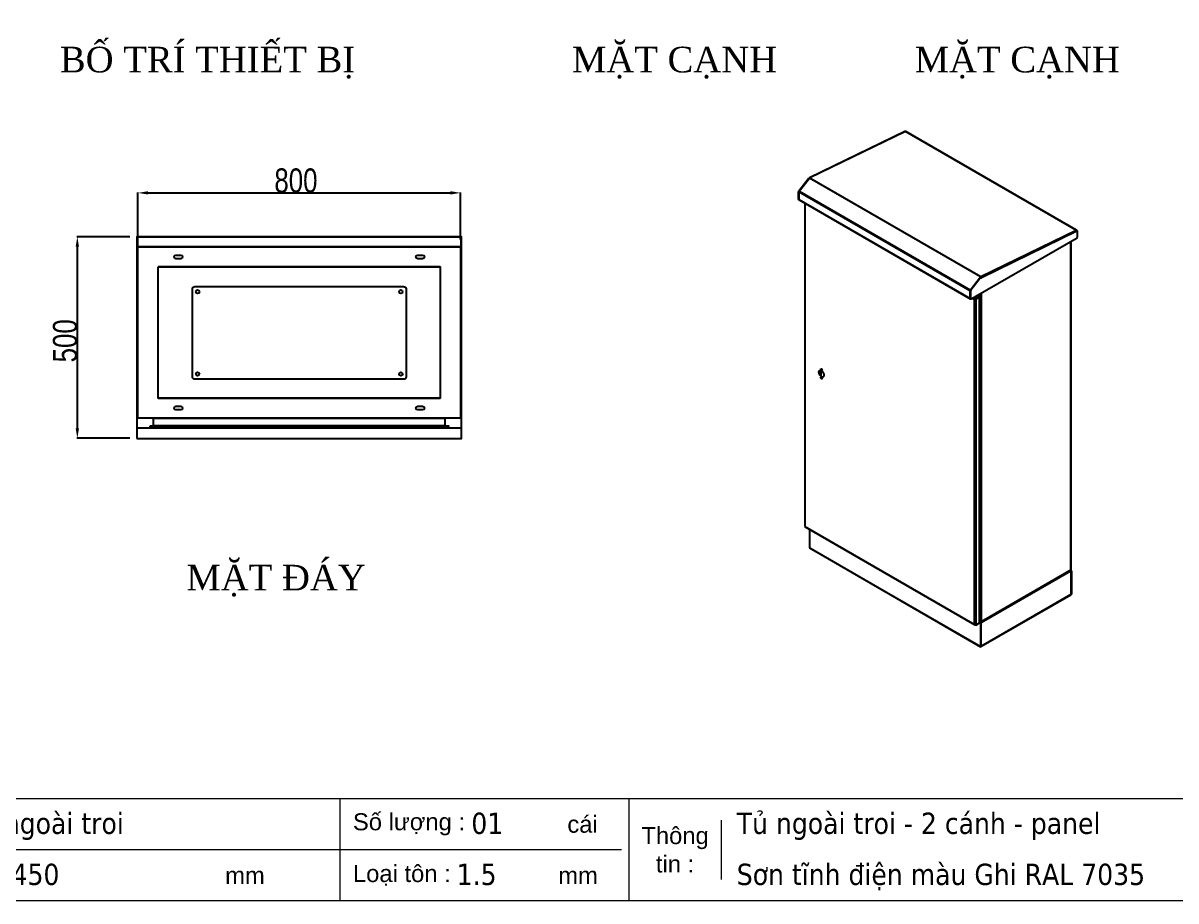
# Model space of a CAD drawing. Header units: inches. Extents: x 21 to 136330, y 8 to 58290.
# Drawn here: x 4454 to 7314, y 31248 to 33425 of the extents above; entities that cross this region are included whole.
import ezdxf
from ezdxf.enums import TextEntityAlignment as Align

# ---------------------------------------------------------------- set-up
doc = ezdxf.new("R2010")
doc.units = ezdxf.units.IN
doc.header["$MEASUREMENT"] = 0
doc.layers.add('0 TĂNG CỨNG', color=7, linetype='Continuous', lineweight=15)
for name, color, linetype in [('1-EMC-ACESS', 4, 'Continuous'), ('@.0.DM. NÉT CHÍNH', 7, 'Continuous'), ('@.0.DM. NÉT CHÍNH @ 1', 7, 'Continuous')]:
    doc.layers.add(name, color=color, linetype=linetype)
doc.styles.add('ARIAL', font='arial.ttf')
doc.styles.add('roman', font='roman.shx', dxfattribs={"width": 0.8})
doc.styles.add('Tahoma (Input Text)', font='tahoma.ttf')
doc.dimstyles.new('Kích thước Duy Mạnh', dxfattribs={"dimtxt": 30, "dimasz": 25, "dimexe": 1.25, "dimexo": 20, "dimtad": 1, "dimdec": 1, "dimtxsty": 'roman', "dimcen": 2.5, "dimclrd": 8, "dimclre": 8, "dimclrt": 2, "dimadec": 0, "dimazin": 0, "dimtfac": 1, "dimtdec": 1, "dimtix": 1, "dimtmove": 0, "dimatfit": 3, "dimfxl": 1, "dimtfillclr": 1, "dimarcsym": 0})

# ---------------------------------------------------------------- blocks, each defined once
blk = doc.blocks.new('KHUNG KT1')
at = {"color": 7}
for p, q in [((7128, -4752), (0, -4752)), ((4052.8, -4752), (4052.8, -5040)), ((4868.8, -4752), (4868.8, -5040)), ((5128.7, -4812), (5128.7, -4980)), ((4848, -4896), (0, -4896))]:
    blk.add_line(p, q, dxfattribs=at)
blk.add_lwpolyline([(0, 0), (7128, 0), (7128, -5040), (0, -5040)], close=True, dxfattribs=at)
at = {"color": 2, "char_height": 48, "style": 'ARIAL'}
for s, insert, width, attachment_point in [('  Số lượng :', (4052.8, -4824), 2202.321, 4), ('cái', (4695, -4824), 2202.321, 4), ('Thông\\Ptin :', (4998.8, -4896), 259.945, 5), ('  Loại tôn :', (4052.8, -4968), 2202.321, 4), ('mm', (3729.5, -4968), 2202.321, 4), ('mm', (4669.3, -4968), 2202.321, 4)]:
    blk.add_mtext(s, dxfattribs=dict(at, insert=insert, width=width, attachment_point=attachment_point))
at = {"color": 1, "style": 'Tahoma (Input Text)', "flags": 8}
for tag, p in [('#01', (328.9, -4851.1)), ('#03', (1514.7, -4846.3)), ('#05', (2819, -4851.1)), ('#07', (4424, -4851.1)), ('#09', (5172.9, -4851.1)), ('#02', (189.8, -4995.1)), ('#04', (1755.3, -4995.1)), ('#06', (2727.8, -4995.1)), ('#08', (4382.7, -4995.1)), ('#10', (5172.9, -4995.1))]:
    blk.add_attdef(tag, p, '', height=60, dxfattribs=at)
blk.add_attdef('#11', text='', height=60, dxfattribs=at).set_placement((6996, -4961.6), align=Align.CENTER)
at = {"layer": '0 TĂNG CỨNG', "color": 1, "style": 'ARIAL'}
blk.add_attdef('#12', (852.8, -4987.6), '', height=60, dxfattribs=at)
blk = doc.blocks.new('*D513')
at = {"layer": '@.0.DM. NÉT CHÍNH', "color": 8, "lineweight": -2, "transparency": 16777216}
for p, q in [((4739, 32888.3), (4739, 33004.9)), ((5539, 32888.3), (5539, 33004.9))]:
    blk.add_line(p, q, dxfattribs=at)
at = {"layer": '@.0.DM. NÉT CHÍNH', "lineweight": -2, "transparency": 16777216}
blk.add_line((4764, 33003.6), (5514, 33003.6), dxfattribs=at)
at = {"layer": '@.0.DM. NÉT CHÍNH', "transparency": 16777216}
for points in [[(4764, 33007.8), (4764, 32999.5), (4739, 33003.6)], [(5514, 33007.8), (5514, 32999.5), (5539, 33003.6)]]:
    blk.add_solid(points, dxfattribs=at)
at = {"layer": 'Defpoints', "color": 0, "transparency": 16777216}
for p in [(5539, 33003.6), (4739, 32868.3), (5539, 32868.3)]:
    blk.add_point(p, dxfattribs=at)
at = {"layer": '@.0.DM. NÉT CHÍNH', "color": 2, "transparency": 16777216, "insert": (5077.3, 33064.3), "char_height": 60, "attachment_point": 1, "style": 'roman'}
blk.add_mtext('800', dxfattribs=at)
blk = doc.blocks.new('*D491')
at = {"layer": '@.0.DM. NÉT CHÍNH', "color": 8, "lineweight": -2, "transparency": 16777216}
for p, q in [((4718.5, 32895), (4587.3, 32895)), ((4718.5, 32395), (4587.3, 32395))]:
    blk.add_line(p, q, dxfattribs=at)
at = {"layer": '@.0.DM. NÉT CHÍNH', "lineweight": -2, "transparency": 16777216}
blk.add_line((4588.5, 32870), (4588.5, 32420), dxfattribs=at)
at = {"layer": '@.0.DM. NÉT CHÍNH', "transparency": 16777216}
for points in [[(4584.4, 32870), (4592.7, 32870), (4588.5, 32895)], [(4584.4, 32420), (4592.7, 32420), (4588.5, 32395)]]:
    blk.add_solid(points, dxfattribs=at)
at = {"layer": 'Defpoints', "color": 0, "transparency": 16777216}
for p in [(4738.5, 32895), (4588.5, 32395), (4738.5, 32395)]:
    blk.add_point(p, dxfattribs=at)
at = {"layer": '@.0.DM. NÉT CHÍNH', "color": 2, "transparency": 16777216, "insert": (4527.9, 32583.3), "char_height": 60, "attachment_point": 1, "rotation": 90, "style": 'roman'}
blk.add_mtext('500', dxfattribs=at)
blk = doc.blocks.new('ádfsdg')
at = {"layer": '@.0.DM. NÉT CHÍNH'}
for p, q in [((206.4, 600.4), (-30.3, 485)), ((207.5, 600.3), (-29.2, 484.9)), ((631.2, 355.7), (207.5, 600.3)), ((632.2, 355.7), (208.5, 600.4)), ((-57, 452.9), (-33.6, 482.6)), ((-32.9, 482.1), (-56.2, 452.4)), ((-56, 452.3), (-30.7, 484.4)), ((-31.1, 483.8), (-33.6, 482.6)), ((-33.6, 482.6), (-32.9, 482.1)), ((-32.2, 482.4), (-32.9, 482.1)), ((-30.1, 484.1), (-30.7, 484.4)), ((393.6, 239.5), (-30.1, 484.1)), ((-29.2, 484.9), (394.5, 240.3)), ((-57, 450.4), (-57.8, 450.9)), ((-57.8, 432.3), (-57.8, 450.9)), ((-57, 431.8), (-57.8, 432.3)), ((-56.5, 430.8), (-57.3, 431.3)), ((-56.2, 452.4), (-57, 452.9)), ((-57, 450.4), (-57, 431.8)), ((368, 205), (-56.7, 450.2)), ((-56.7, 431.7), (-56.7, 450.2)), ((-56.7, 431.7), (368, 186.4)), ((-56.3, 430.7), (368.5, 185.4)), ((-56, 452.3), (368.8, 207)), ((-42.3, 422.6), (-42.3, -378.3)), ((-41.6, 422.2), (-41.6, -379.2)), ((394.5, 240.3), (631.2, 355.7)), ((632.7, 352.9), (396, 237.4)), ((632.7, 354.7), (632.3, 354.5)), ((633.2, 354.4), (632.5, 354)), ((632.6, 353.7), (633.5, 354.1)), ((632.7, 354.7), (633.2, 354.4)), ((632.7, 352.9), (634.3, 353.6)), ((633.2, 354), (633.2, 354.4)), ((634.3, 353.6), (633.5, 354.1)), ((634.3, 337.1), (634.3, 353.6)), ((382.4, 191.6), (633.5, 336.7)), ((618.1, -487.3), (618.1, 327.8)), ((618.8, -486.4), (618.8, 328.2)), ((633.5, 336.7), (634.3, 337.1)), ((394.1, 239.2), (368.8, 207)), ((369.1, 206.9), (392.5, 236.6)), ((393.3, 236.1), (369.9, 206.4)), ((395.2, 237.9), (392.5, 236.6)), ((392.5, 236.6), (393.3, 236.1)), ((393.2, 236.9), (394.5, 238.6)), ((393.3, 236.1), (396, 237.4)), ((394.1, 239.2), (393.6, 239.5)), ((394.5, 238.6), (394.1, 239.2)), ((394.5, 239.3), (394.5, 240.3)), ((395.2, 237.9), (396, 237.4)), ((368.3, 205.1), (368, 205)), ((368, 205), (368, 186.4)), ((369.1, 204.4), (368.3, 204.8)), ((368.3, 186.3), (368.3, 204.8)), ((368.8, 207), (369, 206.8)), ((369.9, 206.4), (369.1, 206.9)), ((369.1, 204.4), (369.1, 185.8)), ((368, 186.4), (368.3, 186.6)), ((369.1, 185.8), (368.3, 186.3)), ((369.6, 184.8), (368.8, 185.2)), ((370.7, 184.9), (382.4, 191.6)), ((378.9, 182.6), (372.9, 186.1)), ((376, 188), (380.5, 185.4)), ((379.7, 183.1), (378.9, 182.6)), ((378.9, -622), (378.9, 182.6)), ((379.7, 184.7), (379.7, 183.1)), ((379.7, 183.1), (381.1, 182.3)), ((380.5, 185.4), (380.5, 184.5)), ((380.5, 185.4), (381.2, 185)), ((381.2, 184.1), (380.5, 184.5)), ((390.5, 190.4), (381.2, 185)), ((381.2, 184.1), (381.2, 185)), ((381.2, 184.1), (381.3, 184.1)), ((390.6, 190.3), (381.3, 184.9)), ((381.3, 183.1), (381.3, 184.9)), ((381.3, 184.9), (382.1, 184.5)), ((382.1, 182.6), (381.3, 183.1)), ((382.1, 184.5), (391.4, 189.8)), ((382.1, 184.5), (382.1, 182.6)), ((382.1, 182.6), (382.1, -622)), ((390.5, 190.4), (385.3, 193.3)), ((391.2, 190.7), (386, 193.7)), ((390.5, 190.4), (390.5, 190.2)), ((391.4, 189.8), (390.6, 190.3)), ((391.4, 116.4), (391.4, 189.8)), ((392, 117.3), (392, 190)), ((392.7, -614.7), (392.7, 197.6)), ((395.9, 199.4), (395.9, -615.6)), ((391.4, 67.4), (391.4, 116.4)), ((391.4, -189.8), (391.4, 67.4)), ((392, -188.9), (392, 68.3)), ((-2.9, -4.8), (-2.9, 7.7)), ((-2.1, 7.5), (-2.1, -5.7)), ((391.4, -238.8), (391.4, -189.8)), ((391.4, -496), (391.4, -238.8)), ((392, -495.1), (392, -237.9)), ((-41.6, -379.2), (378.9, -622)), ((-41.2, -380.2), (379.4, -623)), ((-30, -386.7), (-30, -431.9)), ((-30, -431.9), (394.3, -676.8)), ((-28.8, -433.3), (394.1, -677.5)), ((391.4, -545), (391.4, -496)), ((618.6, -487), (395.9, -615.6)), ((395.9, -615.6), (618.1, -487.3)), ((618.6, -487.9), (395.9, -616.5)), ((618.1, -490.1), (395.9, -618.3)), ((617.9, -489), (618.9, -489.6)), ((618, -489.2), (618, -489.2)), ((618, -489.2), (618.8, -489.7)), ((618.1, -488.2), (619.7, -489.1)), ((618.1, -490.1), (618.8, -489.7)), ((618.5, -486.9), (618.6, -487)), ((618.6, -487.9), (618.6, -487)), ((618.8, -489.7), (618.8, -547.2)), ((618.9, -489.6), (619.7, -489.1)), ((618.9, -547.2), (618.9, -489.6)), ((619.7, -489.1), (619.7, -546.7)), ((391.4, -618.5), (391.4, -545)), ((392, -616.8), (392, -544.1)), ((395.1, -677.1), (618, -548.5)), ((395.2, -676.3), (618.8, -547.2)), ((618.9, -547.2), (618.8, -547.1)), ((619.7, -546.7), (618.9, -547.2)), ((379.7, -622.3), (379.7, -623.1)), ((380.5, -622.9), (380.5, -622.4)), ((381.2, -623.3), (380.5, -622.9)), ((381.1, -622.4), (381.2, -622.4)), ((381.2, -622.4), (381.2, -623.3)), ((381.3, -622.4), (381.2, -622.4)), ((381.2, -623.3), (381.3, -623.3)), ((381.3, -623.4), (381.3, -622.3)), ((381.3, -623.4), (382.1, -623.9)), ((382.1, -623.9), (391.4, -618.5)), ((382.1, -622), (382.1, -623.9)), ((392.7, -618.3), (391.8, -617.8)), ((392.7, -614.7), (392, -613.5)), ((392, -613.5), (392.7, -614.7)), ((392, -614.3), (392.7, -614.7)), ((394.3, -616.3), (392, -615)), ((393.5, -617.9), (392.7, -618.3)), ((392.7, -618.3), (394.3, -619.3)), ((394.3, -616.5), (392.9, -617.3)), ((393.5, -617.9), (395.1, -618.8)), ((394.3, -616.5), (394.3, -616.3)), ((395.7, -617.3), (394.3, -616.5)), ((395.1, -618.8), (394.3, -619.3)), ((394.3, -619.3), (394.3, -676.8)), ((395.1, -617.9), (394.4, -618.3)), ((395.2, -618.7), (394.4, -618.3)), ((394.4, -618.3), (394.4, -618.4)), ((395.1, -617.9), (395.9, -618.3)), ((395.1, -676.4), (395.1, -618.8)), ((395.2, -618.7), (395.9, -618.3)), ((395.2, -676.3), (395.2, -618.7)), ((395.9, -616.5), (395.5, -615.8)), ((395.9, -615.6), (395.9, -616.5)), ((394.3, -676.8), (395.1, -676.4)), ((395.2, -676.3), (395.1, -676.2))]:
    blk.add_line(p, q, dxfattribs=at)
for centre, major_axis, ratio, start_param, end_param in [((207.4, 598.4), (-0.99, 2.02), 0.620313, 5.539655, 6.283185), ((207.4, 598.4), (1.13, 1.95), 0.57735, 0, 0.707906), ((-29.3, 483), (-0.99, 2.02), 0.620313, 5.539655, 6.994136), ((-29.3, 483), (-1.12, -1.95), 0.57735, 3.849498, 4.467519), ((-56.2, 451.8), (1.12, 1.95), 0.57735, 1.325927, 2.356299), ((-56.2, 433.2), (-1.12, -1.95), 0.57735, 5.497892, 6.283185), ((-55.4, 451.3), (-1.12, -1.95), 0.57735, 4.467519, 5.497892), ((-55.4, 432.8), (-1.12, -1.95), 0.57735, 5.497892, 6.401311), ((-55.2, 451.2), (1.12, 1.95), 0.57735, 1.325927, 2.356299), ((-55.2, 432.6), (-1.12, -1.95), 0.57735, 5.497892, 6.283185), ((631.1, 353.8), (1.12, 1.95), 0.57735, 5.497787, 6.991091), ((631.1, 353.8), (0.99, -2.02), 0.620313, 0.827266, 2.398062), ((394.4, 238.4), (1.12, 1.95), 0.57735, 0.707906, 1.325927), ((394.4, 238.4), (-0.562, -0.974), 0.57735, 3.849498, 4.236916), ((394.4, 238.4), (-0.99, 2.02), 0.620313, 3.968859, 5.539655), ((394.4, 238.4), (0.49, -1.01), 0.620313, 0.827266, 2.398062), ((369.6, 205.9), (-1.12, -1.95), 0.57735, 4.467519, 5.497892), ((369.9, 205.7), (1.12, 1.95), 0.57735, 1.325927, 2.356299), ((370.7, 205.3), (-1.12, -1.95), 0.57735, 4.467519, 5.497892), ((369.6, 187.3), (-1.12, -1.95), 0.57735, 5.497892, 6.401311), ((369.9, 187.2), (-1.12, -1.95), 0.57735, 5.497892, 6.283185), ((370.7, 186.7), (-1.12, -1.95), 0.57735, 5.497892, 7.068688), ((380.5, 183.6), (-1.13, -1.95), 0.57735, 4.45059, 5.497787), ((380.5, 183.6), (2.25, 0), 0.57735, 3.926991, 4.974188), ((380.5, 183.6), (-1.13, -1.95), 0.57735, 3.926991, 4.45059), ((380.5, 183.6), (0.563, 0.974), 0.57735, 0.785398, 2.356194), ((380.5, 183.6), (-1.13, 0), 0.57735, 0.785398, 2.356194), ((380.5, 183.6), (2.25, 0), 0.57735, 4.974188, 5.497787), ((389.8, 117.3), (2.25, 0), 0.57735, 5.497787, 6.283185), ((389.8, 68.3), (2.25, 0), 0.57735, 5.497787, 7.068583), ((0, 0), (-4.5, 7.79), 0.57735, 0.088504, 3.053089), ((0, 10.4), (-1.13, 1.95), 0.57735, 0.361367, 2.780226), ((0, -10.4), (-1.13, 1.95), 0.57735, 0.361367, 2.780226), ((389.8, -188.9), (2.25, 0), 0.57735, 5.497787, 6.283185), ((389.8, -237.9), (2.25, 0), 0.57735, 5.497787, 7.068583), ((-40, -378.3), (-2.25, 0), 0.57735, 0, 0.785398), ((-40, -378.3), (-1.12, -1.95), 0.57735, 5.497787, 6.283185), ((389.8, -495.1), (2.25, 0), 0.57735, 5.497787, 6.283185), ((616.5, -489.1), (1.13, -1.95), 0.57735, 1.308997, 1.570796), ((616.5, -489.1), (1.13, -1.95), 0.57735, 0.785398, 1.308997), ((616.5, -486.4), (2.25, 0), 0.57735, 5.497787, 6.283185), ((389.8, -544.1), (2.25, 0), 0.57735, 5.497787, 7.068583), ((380.5, -621.1), (-1.12, -1.95), 0.57735, 5.497787, 6.544985), ((380.5, -621.1), (-2.25, 0), 0.57735, 0.785398, 1.832596), ((380.5, -621.1), (-1.12, -1.95), 0.57735, 0.261799, 0.785398), ((380.5, -621.1), (-2.25, 0), 0.57735, 1.832596, 2.356194), ((394.3, -613.8), (1.59, -2.76), 0.57735, 4.712389, 6.283185), ((394.3, -613.8), (1.59, -2.76), 0.57735, 4.712389, 5.235988), ((394.3, -617.4), (-1.12, -1.95), 0.57735, 4.974188, 5.497787), ((394.3, -617.4), (-1.12, -1.95), 0.57735, 4.28531, 4.974188), ((394.3, -617.4), (-0.562, -0.974), 0.57735, 3.926991, 5.497787), ((394.3, -614.7), (2.25, 0), 0.57735, 4.45059, 5.497787), ((394.3, -617.4), (0.563, -0.974), 0.57735, 0.785398, 2.356194), ((394.3, -617.4), (-1.12, 1.95), 0.57735, 4.45059, 4.775053), ((394.3, -617.4), (-1.13, 1.95), 0.57735, 3.926991, 4.45059)]:
    blk.add_ellipse(centre, major_axis=major_axis, ratio=ratio, start_param=start_param, end_param=end_param, dxfattribs=at)
for centre, major_axis in [((-0.8, -0.5), (-4.5, 7.79)), ((-0.8, 10), (-1.13, 1.95)), ((-0.8, -10.9), (-1.13, 1.95))]:
    blk.add_ellipse(centre, major_axis=major_axis, ratio=0.57735, dxfattribs=at)
for points in [[(390.9, 190.7), (390.8, 190.6), (390.6, 190.5), (390.5, 190.4)], [(390.6, 190.3), (390.6, 190.3), (390.7, 190.3), (390.7, 190.3)], [(391, 190.7), (391, 190.7), (391, 190.7), (390.9, 190.7)], [(391.4, 190.1), (391.5, 190.5), (391.3, 190.8), (391, 190.7)], [(392, 190), (391.9, 189.9), (391.7, 189.9), (391.4, 189.8)], [(392, 190), (391.9, 190), (391.8, 190), (391.7, 190)], [(-30, -431.9), (-29.9, -432.3), (-29.7, -432.6), (-29.4, -432.9)], [(-29.4, -432.9), (-29.2, -433), (-29, -433.2), (-28.8, -433.3)], [(618.3, -548.2), (618.2, -548.3), (618.1, -548.4), (618, -548.5)], [(618.5, -548), (618.4, -548), (618.4, -548.1), (618.3, -548.2)], [(618.8, -547.2), (618.7, -547.5), (618.6, -547.7), (618.5, -548)], [(619.1, -547.5), (618.9, -547.7), (618.7, -547.8), (618.5, -547.9)], [(618.7, -547.6), (618.8, -547.6), (619, -547.6), (619.1, -547.5)], [(618.8, -547.3), (618.8, -547.2), (618.9, -547.2), (618.9, -547.2)], [(619.7, -546.7), (619.6, -547), (619.4, -547.3), (619.1, -547.5)], [(391.4, -618.5), (391.8, -618.1), (392, -617.5), (392, -616.8)], [(394.5, -676.9), (394.9, -677.3), (395.2, -677.2), (395.3, -676.8)], [(395.1, -676.4), (395.1, -676.4), (395, -676.4), (395, -676.5)], [(395.3, -676.8), (395.3, -676.7), (395.3, -676.5), (395.2, -676.3)]]:
    blk.add_open_spline(points, degree=3, dxfattribs=at)
for points, knots in [([(390.7, 190.3), (390.9, 190.2), (391, 190.1), (391.4, 190.1), (391.5, 190), (391.7, 190), (391.7, 190), (391.7, 190)], [0, 0, 0, 0, 0.0693695, 0.0693695, 0.1384765, 0.1384765, 0.1564909, 0.1564909, 0.1564909, 0.1564909]), ([(390.9, 190.2), (390.9, 190.2), (390.9, 190.2), (391, 190.4), (391, 190.6), (391, 190.7)], [-0.09649044, -0.09649044, -0.09649044, -0.09649044, -0.08453239, -0.08453239, 0, 0, 0, 0]), ([(390.9, 190.2), (390.9, 190.2), (390.9, 190.2), (390.9, 190.4), (390.9, 190.5), (390.9, 190.7)], [-0.09701806, -0.09701806, -0.09701806, -0.09701806, -0.09001923, -0.09001923, 0, 0, 0, 0]), ([(391.7, 190), (391.8, 190), (391.9, 190), (392, 190), (392, 190), (392, 190)], [0, 0, 0, 0, 0.06575544, 0.06575544, 0.09008706, 0.09008706, 0.09008706, 0.09008706]), ([(392, 190), (392.1, 190), (392, 190), (392, 190), (392, 190), (392, 190), (392, 190)], [-0.518658, -0.518658, -0.518658, -0.518658, -0.3376904, -0.3376904, -0.3376904, -0.3123669, -0.3123669, -0.3123669, -0.3123669]), ([(395, -676.5), (394.9, -676.6), (394.7, -676.7), (394.5, -676.9), (394.4, -677), (394.3, -677.2), (394.2, -677.3), (394.2, -677.4), (394.1, -677.5), (394.1, -677.5)], [0, 0, 0, 0, 0.0693757, 0.0693757, 0.1384824, 0.1384824, 0.2062241, 0.2062241, 0.2465068, 0.2465068, 0.2465068, 0.2465068]), ([(394.1, -677.5), (394.1, -677.5), (394.1, -677.5), (394.1, -677.4), (394.1, -677.4), (394.2, -677.2), (394.3, -676.8)], [-0.5098141, -0.5098141, -0.5098141, -0.5098141, -0.350237, -0.350237, -0.350237, 0, 0, 0, 0]), ([(394.9, -676.6), (394.9, -676.6), (394.9, -676.6), (395, -676.7), (395.1, -676.8), (395.3, -676.8)], [-0.09701806, -0.09701806, -0.09701806, -0.09701806, -0.09001923, -0.09001923, 0, 0, 0, 0])]:
    blk.add_open_spline(points, degree=3, knots=knots, dxfattribs=at)

msp = doc.modelspace()

# ---------------------------------------------------------------- linework, layer by layer
at = {"layer": '@.0.DM. NÉT CHÍNH'}
for p, q in [((5488.9539, 32819.975), (4789.0953, 32819.975)), ((4789.0953, 32494.975), (5488.9539, 32494.975))]:
    msp.add_line(p, q, dxfattribs=at)
for points in [[(4736.5246, 32394.9726), (5541.5246, 32394.9726), (5541.5246, 32894.975), (4736.5246, 32894.975)], [(5539.5246, 32869.975), (4738.5246, 32869.975), (4738.5246, 32894.975), (5539.5246, 32894.975)], [(4739.0246, 32869.975), (5539.0246, 32869.975), (5539.0246, 32444.975), (4739.0246, 32444.975)], [(4789.0246, 32819.975), (5489.0246, 32819.975), (5489.0246, 32494.975), (4789.0246, 32494.975)], [(5500.5246, 32425.975), (4777.5246, 32425.975), (4777.5246, 32444.975), (5500.5246, 32444.975)], [(4736.5246, 32394.9726), (5541.5246, 32394.9726), (5541.5246, 32419.9761), (4736.5246, 32419.9761)], [(4769.0246, 32425.975), (5509.0246, 32425.975), (5509.0246, 32424.475), (4769.0246, 32424.475)]]:
    msp.add_lwpolyline(points, close=True, dxfattribs=at)
for points in [[(4833.0246, 32849.475), (4839.0246, 32849.475), (4845.0246, 32849.475, -1), (4845.0246, 32840.475), (4839.0246, 32840.475), (4833.0246, 32840.475, -1)], [(5433.0246, 32849.475), (5439.0246, 32849.475), (5445.0246, 32849.475, -1), (5445.0246, 32840.475), (5439.0246, 32840.475), (5433.0246, 32840.475, -1)], [(4880.0246, 32541.475, -0.414213562), (4874.0246, 32547.475), (4874.0246, 32765.475, -0.414213562), (4880.0246, 32771.475), (5398.0246, 32771.475, -0.414213562), (5404.0246, 32765.475), (5404.0246, 32547.475, -0.414213562), (5398.0246, 32541.475)], [(4839.0246, 32465.475), (4833.0246, 32465.475, -1), (4833.0246, 32474.475), (4839.0246, 32474.475), (4845.0246, 32474.475, -1), (4845.0246, 32465.475)], [(5439.0246, 32465.475), (5433.0246, 32465.475, -1), (5433.0246, 32474.475), (5439.0246, 32474.475), (5445.0246, 32474.475, -1), (5445.0246, 32465.475)]]:
    msp.add_lwpolyline(points, format="xyb", close=True, dxfattribs=at)
for centre in [(4887.0246, 32758.475), (5391.0246, 32758.475), (4887.0246, 32554.475), (5391.0246, 32554.475)]:
    msp.add_circle(centre, 4.5, dxfattribs=at)

# ---------------------------------------------------------------- block references
at = {"layer": '0 TĂNG CỨNG', "color": 1}
ref = msp.add_blockref('KHUNG KT1', (1675.9116, 35679.6427), dxfattribs=dict(at, xscale=0.8792977987369557, yscale=0.8792977987369557, zscale=0.8792977987369557))
ref.add_attrib('#05', 'Tủ điện ngoài troi', (4154.6601, 31414.1159), dxfattribs={"layer": '0', "color": 1, "height": 52.757868, "style": 'Tahoma (Input Text)'})
ref.add_attrib('#06', '1500x800x450', (4074.4972, 31287.497), dxfattribs={"layer": '0', "color": 1, "height": 52.757868, "style": 'Tahoma (Input Text)'})
ref.add_attrib('#07', '01', (5565.9381, 31414.1159), dxfattribs={"layer": '0', "color": 1, "height": 52.75787, "style": 'Tahoma (Input Text)'})
ref.add_attrib('#08', '1.5', (5529.5695, 31287.497), dxfattribs={"layer": '0', "color": 1, "height": 52.75787, "style": 'Tahoma (Input Text)'})
ref.add_attrib('#10', 'Sơn tĩnh điện màu Ghi RAL 7035', (6224.4311, 31287.497), dxfattribs={"layer": '0', "color": 1, "height": 52.757868, "style": 'Tahoma (Input Text)'})
ref.add_attrib('#09', 'Tủ ngoài troi - 2 cánh - panel', (6224.4311, 31414.1159), dxfattribs={"layer": '0', "color": 1, "height": 52.757868, "style": 'Tahoma (Input Text)'})
at = {"layer": '@.0.DM. NÉT CHÍNH', "color": 6}
msp.add_blockref('ádfsdg', (6435.2085, 32555.6459), dxfattribs=at)

# ---------------------------------------------------------------- texts
at = {"layer": '1-EMC-ACESS', "color": 1, "linetype": 'ByBlock', "lineweight": -2, "char_height": 63.504, "width": 972.626469, "attachment_point": 2, "style": 'ARIAL'}
for s, insert in [('{\\fTimes New Roman|b0|i0|c0|p18;\\C7;BỐ TRÍ THIẾT BỊ}', (4911.4857, 33365.9344)), ('{\\fTimes New Roman|b0|i0|c0|p18;\\C7;MẶT CẠNH}', (6070.0737, 33365.9344)), ('{\\fTimes New Roman|b0|i0|c0|p18;\\C7;MẶT CẠNH}', (6920.3842, 33365.9344)), ('{\\fTimes New Roman|b0|i0|c0|p18;\\C7;MẶT ĐÁY}', (5081.5943, 32081.4986))]:
    msp.add_mtext(s, dxfattribs=dict(at, insert=insert))

# ---------------------------------------------------------------- dimensions: what is measured, and where the dimension line sits
at = {"layer": '@.0.DM. NÉT CHÍNH @ 1'}
for base, p1, p2, angle, picture, middle in [((5539.0246, 33003.6272), (4739.0246, 32868.275), (5539.0246, 32868.275), 180, '*D513', (5139.0246, 33003.6272)), ((4588.5246, 32394.9758), (4738.5246, 32894.975), (4738.5246, 32394.9758), 90, '*D491', (4588.5246, 32644.9754))]:
    dim = msp.add_linear_dim(base=base, p1=p1, p2=p2, angle=angle, dimstyle='Kích thước Duy Mạnh', override={"dimscale": 1, "dimtxt": 60, "dimdec": 0, "dimclrd": 256, "dimtdec": 0, "dimtix": 1, "dimtofl": 0, "dimtmove": 0, "dimatfit": 1}, dxfattribs=at)
    dim.commit()
    dim.dimension.update_dxf_attribs({"geometry": picture, "text_midpoint": middle, "dimtype": 128})

doc.saveas('drawing.dxf')
